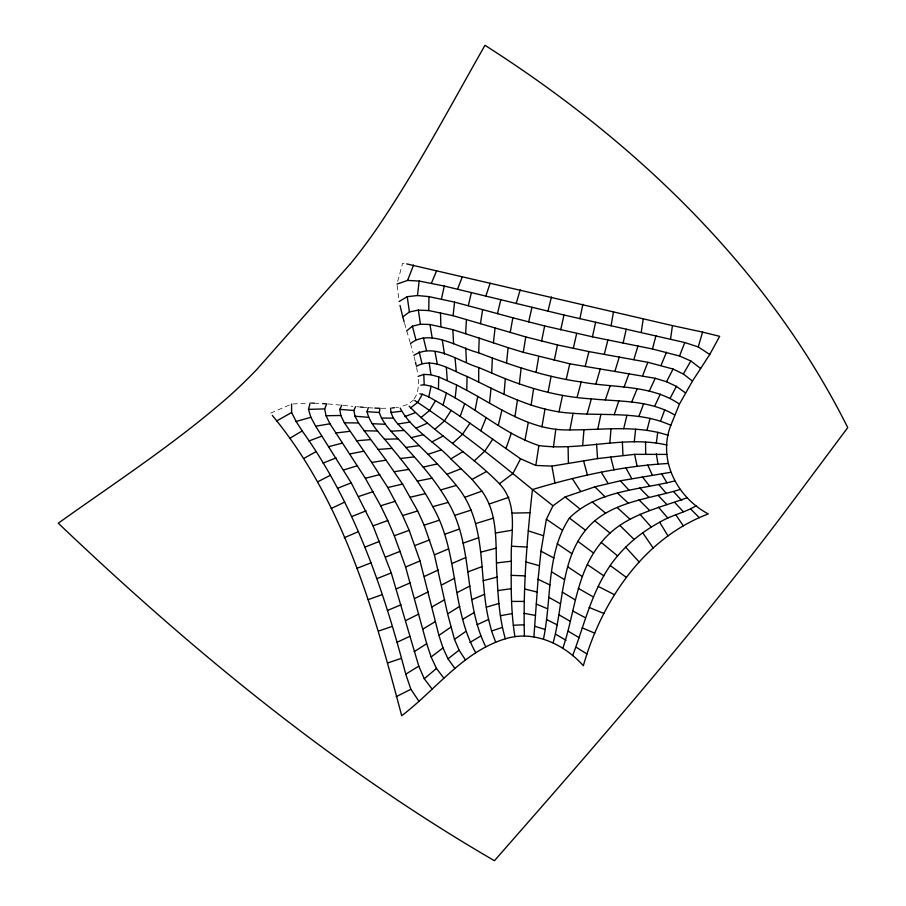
<?xml version="1.0" encoding="UTF-8"?>
<svg xmlns="http://www.w3.org/2000/svg" width="906" height="906" viewBox="0 0 906 906"><rect width="100%" height="100%" fill="white"/><g stroke="black" fill="none" stroke-linecap="round" stroke-linejoin="round"><path stroke-width="0.68" stroke-dasharray="4.53 3.4" d="M397.7 281.46L402.604 263.204L405.333 263.669M414.348 398.855L417.224 393.453L418.549 385.469L418.187 377.689M413.782 399.931L407.791 404.348L401.199 406.567M270.611 413.17L290.339 404.574M395.877 407.519L398.549 407.179M292.898 403.963L307.474 403.147M381.267 408.312L387.893 408.221M314.269 403.204L321.188 403.555M368.289 407.745L373.465 408.006M356.862 406.726L360.667 407.066M363.204 407.292L367.021 407.632M328.097 403.951L340.418 405.095M343.17 405.356L352.83 406.341M406.726 330.837L410.135 342.321M404.563 323.249L406.001 328.3M410.509 343.601L413.091 352.774M414.155 356.76L415.129 360.86M416.647 367.576L417.915 375.129M397.156 285.413L398.776 298.833"/><path stroke-width="1.36" d="M272.298 415.401C342.955 500.814 373.974 610.474 401.686 715.729C435.82 689.862 462.773 651.731 505.355 638.809C534.098 629.761 564.2 644.313 583.339 665.706C601.629 601.267 643.532 538.39 708.288 513.928C677.031 497.417 657.462 459.648 670.825 425.31C640.236 411.199 605.684 415.979 573.09 413.295C539.342 411.675 508.391 396.941 478.696 382.072L478.73 367.519C458.912 361.675 434.031 342.083 413.827 355.401M514.925 636.771C510.859 611.81 511.007 586.42 511.358 561.199C510.044 535.242 519.365 504.767 499.444 483.713C471.607 455.288 436.998 434.348 409.127 406.182M524.415 636.08C523.034 587.122 527.054 538.175 532.456 489.557C494.427 458.379 455.865 427.609 414.789 400.52M670.825 425.31L679.432 404.11L692.478 381.064L683.351 374.008L673.056 369.048L647.835 362.298L588.911 351.585L557.462 344.948L525.763 336.93L453.091 315.707L428.765 310.554L428.968 296.624L417.451 295.537L407.213 296.692L399.093 301.517M668.277 435.344C636.533 424.699 602.66 430.078 569.908 429.897C531.392 431.199 499.161 407.734 466.771 390.35L467.066 376.454C451.528 370.599 433.011 356.885 416.432 366.318M666.941 445.039C624.483 435.163 581.392 451.324 538.889 445.548C502.071 433.374 473.374 405.333 438.436 389.127L438.742 376.941L430.962 374.778L423.804 374.382L418.119 376.386M679.432 404.11C650.791 384.337 613.951 388.176 581.188 381.981C545.842 377.066 511.867 365.628 478.708 352.819L479.195 338.131L452.83 329.659L429.965 324.495L420.441 324.212L412.4 326.171L406.726 330.837M674.551 414.903C649.545 399.942 619.33 401.686 591.346 398.855C556.794 396.839 523.294 386.873 491.732 373.034L492.343 357.927M465.639 333.646L466.431 319.478M533.906 636.793L538.085 579.296L540.984 551.188L546.375 519.24L552.988 505.775L565.095 496.964L594.902 486.839L620.406 480.792L670.599 472.309M504.008 394.246L505.31 378.606M582.66 445.492L583.974 429.682M609.829 442.932L611.018 428.798M543.475 638.99C551.901 598.798 545.978 553.725 569.41 518.039C597.201 490.542 638.775 490.033 674.608 480.973M489.5 403.045L491.041 388.108M506.533 363.08L508.119 347.678L479.195 338.131M453.091 315.707L454.563 302.128L428.968 296.624M455.152 398.062L456.579 384.959L438.742 376.941M634.245 441.879L635.65 429.184M493.385 342.887L495.072 328.085M519.319 383.884L521.165 367.983M417.451 295.537L419.184 281.053L444.268 286.036L563.985 315.005L684.789 342.559L698.254 346.941L709.749 354.484L692.478 381.064M656.329 443.17L657.722 432.275M553.385 447.405L555.82 429.184M553.124 642.796C564.563 601.856 559.489 551.188 594.789 520.769C619.081 500.735 651.323 498.425 680.18 489.433M670.565 338.957L672.445 325.605L406.703 263.906M531.109 405.186L533.589 388.583M641.222 332.457L643.203 319.025M514.925 416.726L517.417 400.09M485.786 646.827C463.193 601.573 473.929 546.703 448.244 502.4C436.817 482.162 421.449 464.574 405.865 447.462C396.681 436.205 383.94 426.715 379.308 412.502L379.942 408.323L374.767 408.062M480.452 323.669L482.615 309.614L454.563 302.128M666.85 454.404L634.596 454.348L597.552 458.595L551.913 466.114L535.82 465.446L538.889 445.548M685.412 392.864L676.386 386.352L666.533 381.732L655.231 378.3L569.783 363.804L523.283 352.309L525.763 336.93M536.069 372.445L538.719 356.613M541.924 426.851L544.982 409.138M611.063 325.798L613.509 311.789M510.214 332.547L512.853 317.802L482.615 309.614M524.834 440.61L528.289 422.592M548.017 392.468L551.097 376.307M569.908 429.897L573.09 413.295M475.027 410.305L477.756 396.432M562.83 648.277C574.97 612.943 576.046 572.365 601.29 542.49C622.49 515.503 657.133 508.776 687.405 497.643M541.584 341.098L544.653 325.945L512.853 317.802M579.897 318.708L582.852 304.314M554.257 360.463L557.462 344.948M597.756 429.184L600.893 414.348M441.46 299.014L444.268 286.036M559.002 411.8L562.547 395.412M535.82 465.446L520.576 458.798L460.169 416.33L443.023 405.05L428.765 396.919L431.097 386.216L424.189 384.733L420.803 385.175M544.653 325.945L592.433 336.817L595.616 322.298M560.712 329.795L563.985 315.005M573.283 348.448L576.692 333.419M528.64 321.924L531.947 307.361M592.433 336.817L623.102 343.034L626.261 329.172M566.193 379.489L569.783 363.804M498.345 425.265L501.947 409.965M468.289 305.718L471.414 292.559M497.485 313.669L500.769 299.784M623.679 428.742L626.918 415.31M547.949 311.211L551.448 296.964M585.163 366.647L588.911 351.585M604.245 354.427L607.915 340.01M432.128 689.115L424.257 678.753L418.787 666.137L391.256 572.92L373.046 525.865L351.211 482.819L315.684 426.228L310.883 417.304L308.493 409.376L310.124 403M646.986 430.293L650.078 418.289M623.102 343.034L652.456 348.991L655.978 335.696M577.043 397.474L581.188 381.981M587.122 413.997L591.346 398.855M443.023 405.05L446.42 393.125M572.66 655.616C585.514 621.663 593.305 584.37 617.598 555.899C629.274 542.071 643.781 530.825 659.67 522.241C671.233 515.152 684.959 512.694 696.431 505.627M698.254 346.941L702.569 332.106L719.658 336.33L709.749 354.484M516.171 303.544L520.18 289.897M595.899 383.929L600.248 369.082M614.947 371.256L619.251 357.055M633.815 359.625L637.971 345.99M475.741 652.762C450.599 607.767 458.912 551.686 432.762 506.68C421.788 485.593 407.292 466.613 392.094 448.413C383.431 436.567 370.531 426.477 367.032 411.686L368.289 407.745M614.211 414.699L618.832 400.882M485.82 296.103L490.135 283.272M605.333 399.886L610.225 385.571M505.944 448.583L511.29 433.34M460.169 416.33L464.676 403.804M624.053 387.156L629.138 373.363M660.531 421.143L664.744 409.795M638.877 416.432L643.634 403.77M457.564 289.184L462.185 277.055M396.998 284.065L407.609 280.407L413.544 265.096M642.637 375.616L647.835 362.298M652.456 348.991L679.523 356.001L684.789 342.559M443.849 678.118L436.466 668.413L431.131 656.986L426.692 643.702L405.605 566.997L394.303 535.74L387.757 520.531L380.667 505.775L365.345 478.277L329.954 423.77L326.035 415.741L324.654 408.9L326.726 403.827L322.581 403.623M480.814 430.735L486.25 417.496M661.074 365.322L666.465 352.219M631.663 402.083L637.133 388.901M431.437 283.193L436.59 270.871M465.458 659.964L459.082 650.157L454.472 639.353L447.621 613.872L434.404 554.857L424.133 525.163L417.655 510.95L402.592 484.053L386.081 460.157L358.516 422.966L355.016 416.228L353.884 410.486L355.594 406.624M649.285 391.109L655.231 378.3M654.664 406.228L660.315 394.099M454.869 668.413L447.994 658.843L442.989 647.937L438.912 635.412L420.022 560.95L409.172 530.338L402.649 515.548L387.802 487.53L371.709 462.468L344.359 422.796L340.826 415.492L339.773 409.376L341.789 405.22M666.533 381.732L673.056 369.048M520.576 458.798L512.887 473.566L499.444 483.713M670.134 398.232L676.386 386.352M428.765 396.919L422.389 394.223L417.802 402.287L410.452 408.017M683.351 374.008L690.859 360.984L679.523 356.001M435.582 400.565L429.625 410.452L420.78 417.723M451.199 410.316L444.393 420.973L434.959 429.195M492.728 439.206L484.744 451.188L474.166 460.961M469.999 423.125L462.513 434.28L452.706 443.306M350.294 263.895L256.636 369.648A227.349 97.338 -49.8 0 1 228.278 396.987C175.096 443.566 115.685 482.241 58.256 523.204C191.551 650.134 334.869 768.118 494.427 860.7C597.575 743.192 700.508 625.14 793.984 499.67L847.744 427.609C767.778 267.655 634.393 140.589 484.982 45.3C449.535 107.497 416.205 171.132 375.684 230.271A228.369 96.614 -52.6 0 1 350.316 263.929M424.257 678.753L436.466 668.413M410.509 343.601C429.75 328.187 458.583 347.791 478.708 352.819M447.994 658.843L459.082 650.157M431.131 656.986L442.989 647.937M404.201 321.981L402.762 316.919L409.41 311.97L418.334 310.112L428.765 310.554M454.472 639.353L465.707 631.493M438.912 635.412L450.792 627.178M414.178 651.663L426.692 643.702M447.621 613.872L459.704 606.374M419.093 701.527L410.882 689.273L405.763 674.2L418.787 666.137M422.672 629.206L435.288 621.618M400.203 408.074C411.233 429.444 434.642 441.562 450.837 458.866L462.955 451.618M469.92 642.479L480.712 636.035M290.18 438.074L302.185 430.928C354.121 503.408 383.363 588.696 405.763 674.2M462.434 619.421L474.166 612.592M431.822 606.997L444.653 599.715M276.534 421.007L291.619 412.536L291.573 404.042M304.065 458.334L315.911 451.709M450.837 458.866L472.06 479.399L486.375 471.596M431.89 441.947L443.385 435.877M441.607 584.993L454.71 578.187M457.224 592.547L469.886 586.012M317.7 481.811L330.316 475.322M405.571 620.644L418.742 614.042M396.228 696.635L410.882 689.273M414.71 598.492L428.255 591.845M331.188 508.504L344.722 502.094M424.393 576.454L438.278 569.965M396.749 642.411L409.852 636.318M477.02 624.744L488.594 619.444C478.255 574.766 487.802 523.034 456.307 485.423C442.57 468.3 426.715 453.079 411.165 437.632C403.68 428.708 390.882 420.939 390.543 408.187M416.296 428.051L427.417 423.17M451.947 563.543L465.82 557.484M396.375 588.855L410.384 582.785M344.314 537.722L358.538 531.573M471.89 599.647L484.619 594.268M434.404 554.857L448.629 548.866M405.605 566.997L420.022 560.95M387.417 610.463L401.109 604.778M337.553 488.323L351.211 482.819M323.068 463.113L336.069 457.892M351.743 516.545L366.058 510.848M376.93 578.617L391.256 572.92M385.673 557.054L400.259 551.278M446.941 474.28L461.301 468.629M365.039 547.065L379.603 541.324M356.715 568.413L371.166 562.785M414.971 545.514L429.738 539.851M308.912 441.018L321.856 436.114M467.949 571.879L481.924 566.612M404.835 416.567L415.095 412.74M373.046 525.865L387.757 520.531M394.303 535.74L409.172 530.338M464.653 497.371L481.913 491.12C499.852 516.103 494.812 548.209 497.1 577.088C498.119 597.824 499.5 618.775 505.355 638.809M368.221 599.647L382.343 594.529M444.438 534.37L459.535 529.002M463.147 543.102L478.753 537.688M489.342 503.996L508.844 497.315M378.583 631.029L392.196 626.42M428.006 454.348L440.984 449.988M387.598 662.977L401.177 658.413M358.731 496.465L373.136 491.652M495.65 642.161L491.573 631.006L502.434 627.416M424.133 525.163L439.15 520.27M454.597 515.412L471.267 510.055M343.612 469.976L357.474 465.707M380.667 505.775L395.492 501.222M475.865 523.532L493.6 518.073M402.649 515.548L417.655 510.95M486.341 607.179L498.878 603.464M668.05 463.476C621.958 466.126 576.556 476.239 532.456 489.557L552.988 505.775M440.633 489.953L456.307 485.423M291.619 412.536L296.149 421.449L310.883 417.304M432.762 506.68L448.244 502.4M328.765 446.658L342.355 443.102M483.192 580.701L497.1 577.088M365.345 478.277L379.795 474.597M480.565 552.173L496.069 548.209M411.165 437.632L423.634 434.654M410.441 497.19L425.435 493.611M387.802 487.53L402.592 484.053M423.227 467.111L437.338 463.917M417.36 481.131L432.128 478.175M349.727 453.963L363.804 451.188M500.361 615.718L512.218 613.566M315.684 426.228L329.954 423.77M495.378 533.022L512.015 530.236M371.709 462.468L386.081 460.157M398.04 423.997L409.965 422.071M394.37 471.709L408.878 469.399M497.836 590.587L511.233 588.696M405.865 447.462L419.218 445.605M391.868 408.017L394.54 407.689M390.701 412.547L401.199 411.279M335.616 433.034L349.727 431.324M496.567 562.943L511.358 561.199M400.35 458.493L414.348 456.884M356.352 440.78L370.486 439.614M378.017 449.433L392.094 448.413M391.098 431.199L404.042 430.463M513.294 625.253L524.144 624.778M308.493 409.376L324.654 408.9M384.427 439.263L398.028 438.9M512.23 513.102L529.897 512.739M326.035 415.741L340.826 415.492M381.301 418.108L393.442 418.085M511.55 601.414L524.234 601.437M344.359 422.796L358.516 422.966M363.85 430.758L377.677 431.018M511.188 575.333L525.186 575.888M372.219 423.702L385.401 424.28M311.505 403.068L314.269 403.204M511.664 546.227L526.986 547.054M407.609 280.407L419.184 281.053M367.032 411.686L379.308 412.502M339.773 409.376L353.884 410.486M355.016 416.228L368.493 417.315M360.667 407.066L363.204 407.292M419.806 393.838L422.389 394.223M524.076 613.328L535.537 615.457M672.445 325.605L702.569 332.106M524.619 588.991L537.088 592.037M525.99 561.958L539.342 565.706M508.119 347.678L523.283 352.309M534.812 626.284L545.299 629.523M528.255 530.871L543.272 535.65M431.097 386.216L438.436 389.127M589.127 607.45L603.917 613.475M536.295 604.03L547.552 608.775M582.173 627.847L594.744 633.147M478.73 367.519L491.732 373.034M538.085 579.296L549.965 584.993M467.066 376.454L478.696 382.072M546.499 619.557L557.394 624.936M598.254 586.397L614.517 594.732M456.579 384.959L466.771 390.35M540.984 551.188L553.974 558.062M572.524 610.859L585.423 617.756M548.674 597.247L560.35 603.747M578.368 588.379L593.385 596.975M558.821 614.744L570.293 621.346M555.695 634.257L566.069 640.316M568.288 631.255L579.285 637.733M551.663 571.913L564.585 579.693M562.218 592.048L575.163 599.863M576.522 647.45L586.941 653.973M567.666 566.782L582.354 576.533M557.167 543.691L571.924 553.691M587.36 564.619L603.883 575.865M546.375 519.24L561.992 529.908M610.327 565.582L626.306 577.382M577.734 541.222L593.645 553.079M569.41 518.039L585.344 530.135M690.859 360.984L700.598 368.459M565.095 496.964L579.704 508.753M594.789 520.769L610.168 533.215M601.29 542.49L617.598 555.899M592.116 501.913L605.661 513.226M617.099 507.473L629.998 519.217M617.484 493.091L628.311 503.17M594.902 486.839L605.106 496.873M619.931 525.469L634.087 539.421M638.934 499.84L649.477 510.305M690.757 509.081L699.273 517.632M639.715 487.96L648.855 497.269M658.039 495.254L666.963 504.665M674.823 502.57L683.362 511.743M673.758 491.833L681.754 500.486M620.406 480.792L629.024 490.191M625.616 547.145L639.115 561.89M639.942 514.246L651.255 527.088M658.492 507.19L667.847 518.13M472.06 479.399L481.913 491.12M658.764 484.484L666.386 493.566M642.343 476.839L649.636 486.103M642.705 532.762L653.135 547.983M675.729 514.676L683.271 525.831M572.252 478.549L580.52 491.267M296.149 421.449L302.185 430.928M601.256 472.207L608.164 483.464M659.67 522.241L667.971 535.888M661.663 473.804L667.009 482.966M625.899 467.881L631.754 478.617M647.767 465.05L652.32 475.208M583.555 460.803L587.439 475.061M488.594 619.444L491.573 631.006M412.4 326.171L415.82 339.388M610.667 456.76L614.008 469.818M423.362 337.7L426.511 350.554M419.161 351.755L421.947 363.397M415.458 362.219L416.103 364.959M400.01 305.367L402.762 316.919M634.596 454.348L637.122 466.296M434.937 351.46L437.326 364.359M551.913 466.114L554.959 482.989M429.965 324.495L432.23 338.176M656.306 453.827L657.983 464.132M442.355 340.339L444.45 353.974M418.334 310.112L420.441 324.212M429.206 362.887L430.962 374.778M407.213 296.692L409.41 311.97M454.993 357.7L456.262 371.46M446.352 367.338L447.258 380.429M596.59 444.087L597.552 458.595M452.83 329.659L453.589 343.736M465.752 347.995L466.431 362.309M622.377 442.162L622.954 455.344M423.804 374.382L424.189 384.733M440.486 312.615L440.882 326.477M568.096 446.896L568.402 463.328M645.548 442.162L645.672 453.827"/></g></svg>
